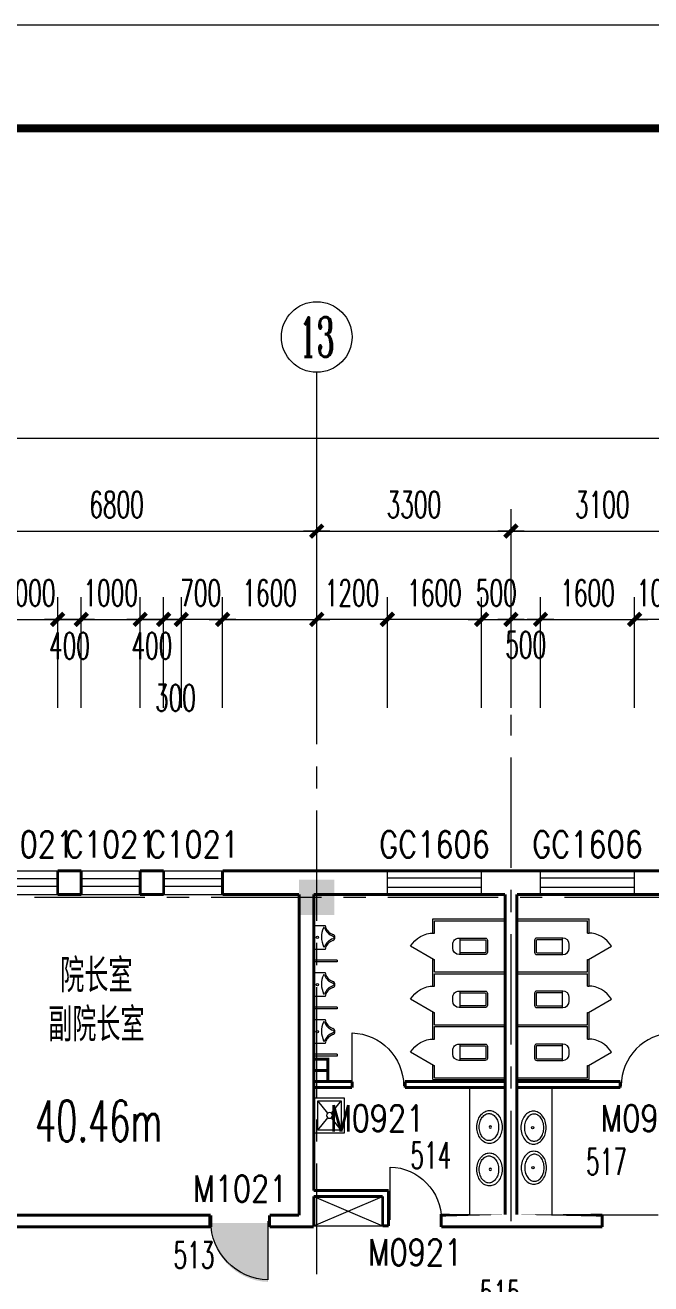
# Model space of a CAD drawing. Extents: x 1575758 to 1999219, y -897052 to -636879.
# Drawn here: x 1951295 to 1961923, y -660374 to -638991 of the extents above; entities that cross this region are included whole.
import ezdxf
from ezdxf.enums import TextEntityAlignment as Align

# ---------------------------------------------------------------- set-up
doc = ezdxf.new("R2010")
doc.units = 0
doc.header["$LTSCALE"] = 1500
doc.header["$MEASUREMENT"] = 0
doc.linetypes.add('CENTER', pattern=[2, 1.25, -0.25, 0.25, -0.25])
doc.linetypes.add('DASH', pattern=[0.35, 0.25, -0.1])
doc.layers.get('0').update_dxf_attribs({"linetype": 'CONTINUOUS', "lineweight": 5})
doc.layers.get('DEFPOINTS').update_dxf_attribs({"linetype": 'CONTINUOUS', "lineweight": 5})
for name, color, linetype, lineweight in [('AXIS', 7, 'CONTINUOUS', 5), ('AXIS_TEXT', 7, 'CONTINUOUS', 5), ('COLUMN', 7, 'CONTINUOUS', 5), ('DOTE', 7, 'CENTER', 5), ('LVTRY', 7, 'CONTINUOUS', 5), ('LVTRY_WINDOW', 7, 'CONTINUOUS', 5), ('PUB_DIM', 7, 'CONTINUOUS', 5), ('STAIR', 7, 'CONTINUOUS', 0), ('WALL', 7, 'CONTINUOUS', 5), ('WINDOW', 7, 'CONTINUOUS', 0), ('WINDOW_TEXT', 7, 'CONTINUOUS', 5), ('我的', 7, 'CONTINUOUS', 5)]:
    doc.layers.add(name, color=color, linetype=linetype, lineweight=lineweight)
doc.layers.add('防盗门', color=180, linetype='CONTINUOUS')
doc.styles.add('_SIMPLEX', font='SIMPLEX.shx', dxfattribs={"width": 0.6})
doc.styles.add('COMPLEX', font='COMPLEX')
doc.styles.add('DIM_FONT', font='romans.shx', dxfattribs={"width": 0.6})
doc.styles.add('SIMPLEX', font='SIMPLEX.SHX', dxfattribs={"width": 0.6})
doc.dimstyles.new('NORMAL', dxfattribs={"dimscale": 1.5, "dimtxt": 300, "dimasz": 1, "dimexe": 250, "dimexo": 300, "dimgap": 150, "dimtad": 1, "dimdec": 0, "dimdsep": 46, "dimtxsty": 'DIM_FONT', "dimblk1": '_DIMX', "dimblk2": '_DIMX', "dimsah": 1, "dimcen": 2.5, "dimdle": 0.3, "dimclrd": 256, "dimclre": 256, "dimclrt": 256, "dimadec": 0, "dimazin": 0, "dimtfac": 1, "dimtdec": 0, "dimtix": 1, "dimtmove": 2, "dimatfit": 3, "dimldrblk": '_DIMX', "dimfxl": 1, "dimtvp": 1, "dimtolj": 1, "dimtzin": 0, "dimlwd": -1, "dimlwe": -1, "dimarcsym": 0})

# ---------------------------------------------------------------- blocks, each defined once
blk = doc.blocks.new('_FZH')
blk.add_solid([(0.5, -0.5), (-0.5, -0.5), (0.5, 0.5), (-0.5, 0.5)])
blk = doc.blocks.new('M_A2ZXL')
blk.add_line((-0.471674735232727, 0), (-0.471674735232727, -0.9995987591916273))
blk.add_arc((-0.5000000000003999, 0), 1.0000000000008, 271.6231352199475, 0)
blk = doc.blocks.new('_GCBLK')
at = {"linetype": 'DASH'}
for p, q in [((-0.5, -0.5), (-0.5, 0.5)), ((0.5, -0.5), (0.5, 0.5)), ((-0.5, 0.2), (0.5, 0.2)), ((-0.4999999999999999, -0.2), (0.5, -0.2))]:
    blk.add_line(p, q, dxfattribs=at)
at = {"layer": 'WINDOW_TEXT', "style": 'SIMPLEX', "flags": 9}
blk.add_attdef('A', text='', height=1, dxfattribs=at).set_placement((0, 1.5), align=Align.MIDDLE)
blk = doc.blocks.new('_WBLK')
for p, q in [((-0.5, 0.5), (0.5, 0.5)), ((0.5, 0.1666666666666666), (-0.5, 0.1666666666666666)), ((0.5, -0.1666666666666667), (-0.5, -0.1666666666666667)), ((-0.4999999999999999, -0.5), (0.5, -0.5))]:
    blk.add_line(p, q)
at = {"layer": 'WINDOW_TEXT', "style": 'SIMPLEX', "flags": 9}
blk.add_attdef('A', text='', height=1, dxfattribs=at).set_placement((0, 1.5), align=Align.MIDDLE)
blk = doc.blocks.new('_AXISO')
blk.add_circle((0, 0), 0.5)
at = {"layer": 'AXIS_TEXT', "style": 'COMPLEX', "width": 1.041666666666667}
blk.add_attdef('A', text='', height=0.56, dxfattribs=at).set_placement((-0.25, -0.28), (0.25, -0.28), align=Align.FIT)
blk = doc.blocks.new('_DIMX')
blk.add_line((-150, 0), (150, 0))
at = {"const_width": 50}
blk.add_lwpolyline([(-70, -70), (70, 70)], dxfattribs=at)
blk = doc.blocks.new('*D1423')
at = {"layer": 'AXIS'}
for p, q in [((1949447.844202678, -650286.4072758112), (1949447.844202678, -647211.4072758108)), ((1956247.845174571, -650286.4065662442), (1956247.845174571, -647211.4072758108)), ((1949449.344202678, -647586.4072758108), (1956246.345174571, -647586.4072758108))]:
    blk.add_line(p, q, dxfattribs=at)
at = {"layer": 'DEFPOINTS', "color": 0, "lineweight": 5}
for p in [(1956247.845174571, -647586.4072758108), (1949447.844202678, -650736.4072758112), (1956247.845174571, -650736.4065662442)]:
    blk.add_point(p, dxfattribs=at)
at = {"layer": 'AXIS', "xscale": 1.5, "yscale": 1.5, "zscale": 1.5, "rotation": 180}
blk.add_blockref('_DIMX', (1949447.844202678, -647586.4072758108), dxfattribs=at)
at = {"layer": 'AXIS', "xscale": 1.5, "yscale": 1.5, "zscale": 1.5}
blk.add_blockref('_DIMX', (1956247.845174571, -647586.4072758108), dxfattribs=at)
at = {"layer": 'AXIS', "insert": (1952847.844688625, -647136.4072758108), "char_height": 450, "attachment_point": 5, "style": 'DIM_FONT'}
blk.add_mtext('\\A1;6800', dxfattribs=at)
blk = doc.blocks.new('*D1425')
at = {"layer": 'AXIS'}
for p, q in [((1956247.844202678, -650286.4063810409), (1956247.844202678, -647211.4072758405)), ((1959547.769748765, -650286.4063810409), (1959547.769748765, -647211.4072758405)), ((1956249.344202678, -647586.4072758405), (1959546.269748765, -647586.4072758405))]:
    blk.add_line(p, q, dxfattribs=at)
at = {"layer": 'DEFPOINTS', "color": 0, "lineweight": 5}
for p in [(1959547.769748765, -647586.4072758405), (1956247.844202678, -650736.4063810409), (1959547.769748765, -650736.4063810409)]:
    blk.add_point(p, dxfattribs=at)
at = {"layer": 'AXIS', "xscale": 1.5, "yscale": 1.5, "zscale": 1.5, "rotation": 180}
blk.add_blockref('_DIMX', (1956247.844202678, -647586.4072758405), dxfattribs=at)
at = {"layer": 'AXIS', "xscale": 1.5, "yscale": 1.5, "zscale": 1.5}
blk.add_blockref('_DIMX', (1959547.769748765, -647586.4072758405), dxfattribs=at)
at = {"layer": 'AXIS', "insert": (1957897.806975722, -647136.4072758405), "char_height": 450, "attachment_point": 5, "style": 'DIM_FONT'}
blk.add_mtext('\\A1;3300', dxfattribs=at)
blk = doc.blocks.new('*D1451')
at = {"layer": 'DEFPOINTS', "color": 0, "lineweight": 5}
for p in [(1957447.843253544, -649086.4072758405), (1957447.843253545, -651036.4072758115), (1959047.843253545, -651036.407275811)]:
    blk.add_point(p, dxfattribs=at)
at = {"layer": 'PUB_DIM'}
for p, q in [((1957447.843253545, -650586.4072758115), (1957447.843253544, -648711.4072758405)), ((1959047.843253545, -650586.407275811), (1959047.843253544, -648711.4072758399)), ((1959046.343253544, -649086.4072758399), (1957449.343253544, -649086.4072758405))]:
    blk.add_line(p, q, dxfattribs=at)
at = {"layer": 'PUB_DIM', "xscale": 1.5, "yscale": 1.5, "zscale": 1.5}
for p, rotation in [((1957447.843253544, -649086.4072758405), 180.0000000000209), ((1959047.843253544, -649086.4072758399), 2.086331107875594e-11)]:
    blk.add_blockref('_DIMX', p, dxfattribs=dict(at, rotation=rotation))
at = {"layer": 'PUB_DIM', "insert": (1958247.843253544, -648636.4072758402), "char_height": 450, "attachment_point": 5, "style": 'DIM_FONT'}
blk.add_mtext('\\A1;1600', dxfattribs=at)
blk = doc.blocks.new('*D1452')
at = {"layer": 'DEFPOINTS', "color": 0, "lineweight": 5}
for p in [(1959547.769748765, -649086.4072758405), (1959047.843253545, -651036.407275811), (1959547.769748765, -651036.4072758113)]:
    blk.add_point(p, dxfattribs=at)
at = {"layer": 'PUB_DIM'}
for p, q in [((1959047.843253545, -650586.407275811), (1959047.843253545, -648711.4072758405)), ((1959547.769748765, -650586.4072758113), (1959547.769748765, -648711.4072758405)), ((1959046.343253545, -649086.4072758405), (1959044.843253545, -649086.4072758405)), ((1959047.843253545, -649086.4072758405), (1959547.769748765, -649086.4072758405)), ((1959549.269748765, -649086.4072758405), (1959550.769748765, -649086.4072758405))]:
    blk.add_line(p, q, dxfattribs=at)
at = {"layer": 'PUB_DIM', "xscale": 1.5, "yscale": 1.5, "zscale": 1.5}
blk.add_blockref('_DIMX', (1959047.843253545, -649086.4072758405), dxfattribs=at)
at = {"layer": 'PUB_DIM', "xscale": 1.5, "yscale": 1.5, "zscale": 1.5, "rotation": 180}
blk.add_blockref('_DIMX', (1959547.769748765, -649086.4072758405), dxfattribs=at)
at = {"layer": 'PUB_DIM', "insert": (1959297.806501155, -648636.4072758405), "char_height": 450, "attachment_point": 5, "style": 'DIM_FONT'}
blk.add_mtext('\\A1;500', dxfattribs=at)
blk = doc.blocks.new('*D1453')
at = {"layer": 'DEFPOINTS', "color": 0, "lineweight": 5}
for p in [(1961647.843253545, -649086.4072758405), (1960047.843253545, -651036.407275811), (1961647.843253545, -651036.4072758115)]:
    blk.add_point(p, dxfattribs=at)
at = {"layer": 'PUB_DIM'}
for p, q in [((1960047.843253545, -650586.407275811), (1960047.843253545, -648711.4072758405)), ((1961647.843253545, -650586.4072758115), (1961647.843253545, -648711.4072758405)), ((1960049.343253545, -649086.4072758405), (1961646.343253545, -649086.4072758405))]:
    blk.add_line(p, q, dxfattribs=at)
at = {"layer": 'PUB_DIM', "xscale": 1.5, "yscale": 1.5, "zscale": 1.5, "rotation": 180}
blk.add_blockref('_DIMX', (1960047.843253545, -649086.4072758405), dxfattribs=at)
at = {"layer": 'PUB_DIM', "xscale": 1.5, "yscale": 1.5, "zscale": 1.5}
blk.add_blockref('_DIMX', (1961647.843253545, -649086.4072758405), dxfattribs=at)
at = {"layer": 'PUB_DIM', "insert": (1960847.843253545, -648636.4072758405), "char_height": 450, "attachment_point": 5, "style": 'DIM_FONT'}
blk.add_mtext('\\A1;1600', dxfattribs=at)
blk = doc.blocks.new('*D1454')
at = {"layer": 'DEFPOINTS', "color": 0, "lineweight": 5}
for p in [(1961647.829300363, -649086.40727592), (1961647.843253546, -651036.4072758114), (1962647.84389016, -651036.4001203284)]:
    blk.add_point(p, dxfattribs=at)
at = {"layer": 'PUB_DIM'}
for p, q in [((1961647.84003358, -650586.407275823), (1961647.826617058, -648711.4072759296)), ((1962647.840670195, -650586.4001203399), (1962647.827253673, -648711.4001204466)), ((1961646.329300363, -649086.4072866533), (1961644.829300363, -649086.4072973866)), ((1962647.829936977, -649086.400120437), (1961647.829300363, -649086.40727592)), ((1962649.329936977, -649086.4001097039), (1962650.829936977, -649086.4000989706))]:
    blk.add_line(p, q, dxfattribs=at)
at = {"layer": 'PUB_DIM', "xscale": 1.5, "yscale": 1.5, "zscale": 1.5}
for p, rotation in [((1961647.829300363, -649086.40727592), 0.0004099787156189913), ((1962647.829936977, -649086.400120437), 180.0004099787156)]:
    blk.add_blockref('_DIMX', p, dxfattribs=dict(at, rotation=rotation))
at = {"layer": 'PUB_DIM', "insert": (1962147.826398705, -648636.4036981901), "char_height": 450, "attachment_point": 5, "rotation": 0.0004099787156189913, "style": 'DIM_FONT'}
blk.add_mtext('\\A1;1000', dxfattribs=at)
blk = doc.blocks.new('*D1456')
at = {"layer": 'AXIS'}
for p, q in [((1890797.844202678, -650433.3285454215), (1890797.844202678, -645632.3053231817)), ((1968747.842180667, -650127.5909576688), (1968747.842180667, -645632.3053231817)), ((1890799.344202678, -646007.3053231817), (1968746.342180667, -646007.3053231817))]:
    blk.add_line(p, q, dxfattribs=at)
at = {"layer": 'DEFPOINTS', "color": 0, "lineweight": 5}
for p in [(1968747.842180667, -646007.3053231817), (1968747.842180667, -650577.5909576688), (1890797.844202678, -650883.3285454215)]:
    blk.add_point(p, dxfattribs=at)
at = {"layer": 'AXIS', "xscale": 1.5, "yscale": 1.5, "zscale": 1.5, "rotation": 180}
blk.add_blockref('_DIMX', (1890797.844202678, -646007.3053231817), dxfattribs=at)
at = {"layer": 'AXIS', "xscale": 1.5, "yscale": 1.5, "zscale": 1.5}
blk.add_blockref('_DIMX', (1968747.842180667, -646007.3053231817), dxfattribs=at)
at = {"layer": 'AXIS', "insert": (1929772.843191673, -645557.3053231817), "char_height": 450, "attachment_point": 5, "style": 'DIM_FONT'}
blk.add_mtext('\\A1;77950', dxfattribs=at)
blk = doc.blocks.new('*D1470')
at = {"layer": 'DEFPOINTS', "color": 0, "lineweight": 5}
for p in [(1953948.545171754, -649086.4072758405), (1953948.545171754, -651036.4072758094), (1954648.545171754, -651036.4072758093)]:
    blk.add_point(p, dxfattribs=at)
at = {"layer": 'PUB_DIM'}
for p, q in [((1953948.545171754, -650586.4072758094), (1953948.545171754, -648711.4072758405)), ((1954648.545171754, -650586.4072758093), (1954648.545171754, -648711.4072758404)), ((1954647.045171754, -649086.4072758404), (1953950.045171754, -649086.4072758405))]:
    blk.add_line(p, q, dxfattribs=at)
at = {"layer": 'PUB_DIM', "xscale": 1.5, "yscale": 1.5, "zscale": 1.5}
for p, rotation in [((1953948.545171754, -649086.4072758405), 180.0000000000095), ((1954648.545171754, -649086.4072758404), 9.512390874988341e-12)]:
    blk.add_blockref('_DIMX', p, dxfattribs=dict(at, rotation=rotation))
at = {"layer": 'PUB_DIM', "insert": (1954275.990788003, -648636.4072758405), "char_height": 450, "attachment_point": 5, "style": 'DIM_FONT'}
blk.add_mtext('\\A1;700', dxfattribs=at)
blk = doc.blocks.new('*D1471')
at = {"layer": 'DEFPOINTS', "color": 0, "lineweight": 5}
for p in [(1956247.837470841, -649086.4093174677), (1956247.83517404, -651036.4058623835), (1957447.843253544, -651036.4072758115)]:
    blk.add_point(p, dxfattribs=at)
at = {"layer": 'PUB_DIM'}
for p, q in [((1956247.835704072, -650586.4058623838), (1956247.837912534, -648711.4093174681)), ((1957447.843783576, -650586.4072758118), (1957447.845992038, -648711.410730896)), ((1956246.337470841, -649086.409315701), (1956244.837470841, -649086.4093139342)), ((1957447.845550345, -649086.4107308957), (1956247.837470841, -649086.4093174677)), ((1957449.345550345, -649086.4107326625), (1957450.845550345, -649086.4107344293))]:
    blk.add_line(p, q, dxfattribs=at)
at = {"layer": 'PUB_DIM', "xscale": 1.5, "yscale": 1.5, "zscale": 1.5}
for p, rotation in [((1956247.837470841, -649086.4093174677), 359.9999325142389), ((1957447.845550345, -649086.4107308957), 179.9999325142389)]:
    blk.add_blockref('_DIMX', p, dxfattribs=dict(at, rotation=rotation))
at = {"layer": 'PUB_DIM', "insert": (1956847.842040625, -648636.410024182), "char_height": 450, "attachment_point": 5, "rotation": 359.9999325142389, "style": 'DIM_FONT'}
blk.add_mtext('\\A1;1200', dxfattribs=at)
blk = doc.blocks.new('*D1483')
at = {"layer": 'DEFPOINTS', "color": 0, "lineweight": 5}
for p in [(1951847.769530253, -649086.4112796672), (1950847.769530253, -651036.4112796367), (1951847.769530253, -651036.4112796368)]:
    blk.add_point(p, dxfattribs=at)
at = {"layer": 'PUB_DIM'}
for p, q in [((1950847.769530253, -650586.4112796367), (1950847.769530253, -648711.4112796672)), ((1951847.769530253, -650586.4112796368), (1951847.769530253, -648711.4112796672)), ((1950846.269530253, -649086.4112796672), (1950844.769530253, -649086.4112796672)), ((1950847.769530253, -649086.4112796672), (1951847.769530253, -649086.4112796672)), ((1951849.269530253, -649086.4112796672), (1951850.769530253, -649086.4112796672))]:
    blk.add_line(p, q, dxfattribs=at)
at = {"layer": 'PUB_DIM', "xscale": 1.5, "yscale": 1.5, "zscale": 1.5}
blk.add_blockref('_DIMX', (1950847.769530253, -649086.4112796672), dxfattribs=at)
at = {"layer": 'PUB_DIM', "xscale": 1.5, "yscale": 1.5, "zscale": 1.5, "rotation": 180}
blk.add_blockref('_DIMX', (1951847.769530253, -649086.4112796672), dxfattribs=at)
at = {"layer": 'PUB_DIM', "insert": (1951347.769530253, -648636.4112796672), "char_height": 450, "attachment_point": 5, "style": 'DIM_FONT'}
blk.add_mtext('\\A1;1000', dxfattribs=at)
blk = doc.blocks.new('*D1484')
at = {"layer": 'DEFPOINTS', "color": 0, "lineweight": 5}
for p in [(1952247.769530253, -649086.4112796672), (1951847.769530253, -651036.4112796368), (1952247.769530253, -651036.4112796368)]:
    blk.add_point(p, dxfattribs=at)
at = {"layer": 'PUB_DIM'}
for p, q in [((1951847.769530253, -650586.4112796368), (1951847.769530253, -648711.4112796672)), ((1952247.769530253, -650586.4112796368), (1952247.769530253, -648711.4112796672)), ((1951846.269530253, -649086.4112796672), (1951844.769530253, -649086.4112796672)), ((1951847.769530253, -649086.4112796672), (1952247.769530253, -649086.4112796672)), ((1952249.269530253, -649086.4112796672), (1952250.769530253, -649086.4112796672))]:
    blk.add_line(p, q, dxfattribs=at)
at = {"layer": 'PUB_DIM', "xscale": 1.5, "yscale": 1.5, "zscale": 1.5}
blk.add_blockref('_DIMX', (1951847.769530253, -649086.4112796672), dxfattribs=at)
at = {"layer": 'PUB_DIM', "xscale": 1.5, "yscale": 1.5, "zscale": 1.5, "rotation": 180}
blk.add_blockref('_DIMX', (1952247.769530253, -649086.4112796672), dxfattribs=at)
at = {"layer": 'PUB_DIM', "insert": (1952047.695076339, -649536.4112796672), "char_height": 450, "attachment_point": 5, "style": 'DIM_FONT'}
blk.add_mtext('\\A1;400', dxfattribs=at)
blk = doc.blocks.new('*D1485')
at = {"layer": 'DEFPOINTS', "color": 0, "lineweight": 5}
for p in [(1953247.769792306, -649086.4112796672), (1952247.769792306, -651036.4112796367), (1953247.769792306, -651036.4112796368)]:
    blk.add_point(p, dxfattribs=at)
at = {"layer": 'PUB_DIM'}
for p, q in [((1952247.769792306, -650586.4112796367), (1952247.769792306, -648711.4112796672)), ((1953247.769792306, -650586.4112796368), (1953247.769792306, -648711.4112796672)), ((1952246.269792306, -649086.4112796672), (1952244.769792306, -649086.4112796672)), ((1952247.769792306, -649086.4112796672), (1953247.769792306, -649086.4112796672)), ((1953249.269792306, -649086.4112796672), (1953250.769792306, -649086.4112796672))]:
    blk.add_line(p, q, dxfattribs=at)
at = {"layer": 'PUB_DIM', "xscale": 1.5, "yscale": 1.5, "zscale": 1.5}
blk.add_blockref('_DIMX', (1952247.769792306, -649086.4112796672), dxfattribs=at)
at = {"layer": 'PUB_DIM', "xscale": 1.5, "yscale": 1.5, "zscale": 1.5, "rotation": 180}
blk.add_blockref('_DIMX', (1953247.769792306, -649086.4112796672), dxfattribs=at)
at = {"layer": 'PUB_DIM', "insert": (1952747.769792306, -648636.4112796672), "char_height": 450, "attachment_point": 5, "style": 'DIM_FONT'}
blk.add_mtext('\\A1;1000', dxfattribs=at)
blk = doc.blocks.new('*D1486')
at = {"layer": 'DEFPOINTS', "color": 0, "lineweight": 5}
for p in [(1953647.769792306, -649086.4112796672), (1953247.769792306, -651036.4112796368), (1953647.769792306, -651036.4112796368)]:
    blk.add_point(p, dxfattribs=at)
at = {"layer": 'PUB_DIM'}
for p, q in [((1953247.769792306, -650586.4112796368), (1953247.769792306, -648711.4112796672)), ((1953647.769792306, -650586.4112796368), (1953647.769792306, -648711.4112796672)), ((1953246.269792306, -649086.4112796672), (1953244.769792306, -649086.4112796672)), ((1953247.769792306, -649086.4112796672), (1953647.769792306, -649086.4112796672)), ((1953649.269792306, -649086.4112796672), (1953650.769792306, -649086.4112796672))]:
    blk.add_line(p, q, dxfattribs=at)
at = {"layer": 'PUB_DIM', "xscale": 1.5, "yscale": 1.5, "zscale": 1.5}
blk.add_blockref('_DIMX', (1953247.769792306, -649086.4112796672), dxfattribs=at)
at = {"layer": 'PUB_DIM', "xscale": 1.5, "yscale": 1.5, "zscale": 1.5, "rotation": 180}
blk.add_blockref('_DIMX', (1953647.769792306, -649086.4112796672), dxfattribs=at)
at = {"layer": 'PUB_DIM', "insert": (1953447.695338392, -649536.4112796672), "char_height": 450, "attachment_point": 5, "style": 'DIM_FONT'}
blk.add_mtext('\\A1;400', dxfattribs=at)
blk = doc.blocks.new('*D1487')
at = {"layer": 'DEFPOINTS', "color": 0, "lineweight": 5}
for p in [(1953647.769792306, -649086.4112796672), (1953647.769792306, -651036.4112796368), (1953947.992951074, -651036.4112796368)]:
    blk.add_point(p, dxfattribs=at)
at = {"layer": 'PUB_DIM'}
for p, q in [((1953647.769792306, -650586.4112796368), (1953647.769792306, -648711.4112796672)), ((1953947.992951074, -650586.4112796368), (1953947.992951074, -648711.4112796672)), ((1953646.269792306, -649086.4112796672), (1953644.769792306, -649086.4112796672)), ((1953947.992951074, -649086.4112796672), (1953647.769792306, -649086.4112796672)), ((1953949.492951074, -649086.4112796672), (1953950.992951074, -649086.4112796672))]:
    blk.add_line(p, q, dxfattribs=at)
at = {"layer": 'PUB_DIM', "xscale": 1.5, "yscale": 1.5, "zscale": 1.5}
blk.add_blockref('_DIMX', (1953647.769792306, -649086.4112796672), dxfattribs=at)
at = {"layer": 'PUB_DIM', "xscale": 1.5, "yscale": 1.5, "zscale": 1.5, "rotation": 180}
blk.add_blockref('_DIMX', (1953947.992951074, -649086.4112796672), dxfattribs=at)
at = {"layer": 'PUB_DIM', "insert": (1953847.844246221, -650418.4112796672), "char_height": 450, "attachment_point": 5, "style": 'DIM_FONT'}
blk.add_mtext('\\A1;300', dxfattribs=at)
blk = doc.blocks.new('*D1488')
at = {"layer": 'DEFPOINTS', "color": 0, "lineweight": 5}
for p in [(1956247.840076812, -649086.4097886089), (1954647.831997307, -651036.4072758115), (1956247.840076812, -651036.4058623835)]:
    blk.add_point(p, dxfattribs=at)
at = {"layer": 'PUB_DIM'}
for p, q in [((1954647.831997307, -650586.4072758115), (1954647.831997307, -648711.4097886089)), ((1956247.840076812, -650586.4058623835), (1956247.840076812, -648711.4097886089)), ((1954649.331997307, -649086.4097886089), (1956246.340076812, -649086.4097886089))]:
    blk.add_line(p, q, dxfattribs=at)
at = {"layer": 'PUB_DIM', "xscale": 1.5, "yscale": 1.5, "zscale": 1.5, "rotation": 180}
blk.add_blockref('_DIMX', (1954647.831997307, -649086.4097886089), dxfattribs=at)
at = {"layer": 'PUB_DIM', "xscale": 1.5, "yscale": 1.5, "zscale": 1.5}
blk.add_blockref('_DIMX', (1956247.840076812, -649086.4097886089), dxfattribs=at)
at = {"layer": 'PUB_DIM', "insert": (1955447.83603706, -648636.4097886089), "char_height": 450, "attachment_point": 5, "style": 'DIM_FONT'}
blk.add_mtext('\\A1;1600', dxfattribs=at)
blk = doc.blocks.new('*D2296')
at = {"layer": 'AXIS'}
for p, q in [((1959547.769748765, -650286.4063810409), (1959547.769748765, -647211.4072758405)), ((1962647.844202678, -650286.4063810409), (1962647.844202678, -647211.4072758405)), ((1959549.269748765, -647586.4072758405), (1962646.344202678, -647586.4072758405))]:
    blk.add_line(p, q, dxfattribs=at)
at = {"layer": 'DEFPOINTS', "color": 0, "lineweight": 5}
for p in [(1962647.844202678, -647586.4072758405), (1959547.769748765, -650736.4063810409), (1962647.844202678, -650736.4063810409)]:
    blk.add_point(p, dxfattribs=at)
at = {"layer": 'AXIS', "xscale": 1.5, "yscale": 1.5, "zscale": 1.5, "rotation": 180}
blk.add_blockref('_DIMX', (1959547.769748765, -647586.4072758405), dxfattribs=at)
at = {"layer": 'AXIS', "xscale": 1.5, "yscale": 1.5, "zscale": 1.5}
blk.add_blockref('_DIMX', (1962647.844202678, -647586.4072758405), dxfattribs=at)
at = {"layer": 'AXIS', "insert": (1961097.806975722, -647136.4072758405), "char_height": 450, "attachment_point": 5, "style": 'DIM_FONT'}
blk.add_mtext('\\A1;3100', dxfattribs=at)
blk = doc.blocks.new('*D2297')
at = {"layer": 'DEFPOINTS', "color": 0, "lineweight": 5}
for p in [(1960047.843253545, -649086.4072758405), (1959547.769748763, -651036.4072758113), (1960047.843253545, -651036.4072758115)]:
    blk.add_point(p, dxfattribs=at)
at = {"layer": 'PUB_DIM'}
for p, q in [((1959547.769748763, -650586.4072758113), (1959547.769748763, -648711.4072758405)), ((1960047.843253545, -650586.4072758115), (1960047.843253545, -648711.4072758405)), ((1959549.269748763, -649086.4072758405), (1960046.343253545, -649086.4072758405))]:
    blk.add_line(p, q, dxfattribs=at)
at = {"layer": 'PUB_DIM', "xscale": 1.5, "yscale": 1.5, "zscale": 1.5, "rotation": 180}
blk.add_blockref('_DIMX', (1959547.769748763, -649086.4072758405), dxfattribs=at)
at = {"layer": 'PUB_DIM', "xscale": 1.5, "yscale": 1.5, "zscale": 1.5}
blk.add_blockref('_DIMX', (1960047.843253545, -649086.4072758405), dxfattribs=at)
at = {"layer": 'PUB_DIM', "insert": (1959797.806501154, -649518.22251105), "char_height": 450, "attachment_point": 5, "style": 'DIM_FONT'}
blk.add_mtext('\\A1;500', dxfattribs=at)
blk = doc.blocks.new('_LV6')
for p, q in [((-139.7834388052397, -340), (-139.7834388052361, -779.6564289797607)), ((-109.7834388052433, -340), (-109.7834388052397, -769.6564289797607)), ((99.78343880523971, -300), (-99.78343880523971, -300)), ((99.78343880524335, -330), (-99.78343880524335, -330)), ((109.7834388052433, -769.6564289797607), (109.7834388052433, -340)), ((139.7834388052433, -779.6564289797607), (139.7834388052397, -340)), ((139.7834388052433, -769.6564289797607), (-139.7834388052397, -769.6564289797607)), ((-29.78343880523607, -889.6564289797607), (29.78343880524335, -889.6564289797607))]:
    blk.add_line(p, q)
for centre, radius, start, end in [((-99.78343880523971, -340), 40, 90, 180.0000000000002), ((-99.78343880524335, -340), 10, 90, 180.0000000000002), ((99.78343880523971, -340), 40, 2.398081733190338e-13, 90), ((99.78343880524335, -340), 10, 0, 90), ((-29.78343880523607, -779.6564289797607), 110, 180, 270), ((29.78343880524335, -779.6564289797607), 110, 270, 0)]:
    blk.add_arc(centre, radius, start, end)
blk = doc.blocks.new('_DBLK')
blk.add_line((-0.5, 0), (2.220446049250313e-16, -0.8660254037844385))
blk.add_arc((-0.5, 0), 1, 300.0000000000001, 0)
at = {"layer": 'WINDOW_TEXT', "style": 'SIMPLEX', "flags": 9}
blk.add_attdef('A', text='', height=1, dxfattribs=at).set_placement((0, 1.5), align=Align.MIDDLE)
blk = doc.blocks.new('_LV3')
for points in [[(280, -265, 0.1243095159519992), (260.0009240769868, -185.8023901600573, 0.1057070934271679), (197.989898732234, -112.9720420448939, 0.08694126307119138), (110.1724435530487, -67.09854247965268, 0.07713727176368387), (0, -50, 0.07713727176368947), (-110.1724435530523, -67.09854247965268, 0.08694126307119103), (-197.989898732234, -112.9720420448939, 0.10570709342717), (-260.0009240769832, -185.8023901600536, 0.1243095159520155), (-280, -265, 0.1243095159520294), (-260.0009240769832, -344.1976098399391, 0.1057070934272012), (-197.989898732234, -417.0279579551061, 0.08694126307117499), (-110.1724435530487, -462.9014575203546, 0.07713727176366765), (0, -480, 0.07713727176367575), (110.1724435530487, -462.901457520351, 0.08694126307118312), (197.989898732234, -417.0279579551061, 0.1057070934271763), (260.0009240769832, -344.1976098399464, 0.1243095159520183)], [(230, -275, 0.1243095159520842), (215.9953722740174, -219.5407854410369, 0.1057070934270961), (167.5385958777406, -162.6295527391303, 0.0869412630711511), (95.01766818443866, -124.746551709075, 0.07713727176372287), (0, -110, 0.0771372717637532), (-95.0176681844714, -124.7465517090823, 0.0869412630711131), (-167.5385958777333, -162.6295527391303, 0.1057070934271541), (-215.9953722740283, -219.5407854410623, 0.1243095159520311), (-230, -275, 0.1243095159518809), (-215.9953722740647, -330.4592145588613, 0.1057070934273142), (-167.538595877726, -387.3704472608733, 0.08694126307126028), (-95.01766818431133, -425.2534482909759, 0.07713727176359603), (0, -440, 0.07713727176366371), (95.01766818438045, -425.2534482909468, 0.0869412630711888), (167.538595877726, -387.3704472608806, 0.1057070934272012), (215.995372274032, -330.4592145589195, 0.1243095159519976)]]:
    blk.add_lwpolyline(points, format="xyb", close=True)
blk.add_circle((0, -250), 20)
blk = doc.blocks.new('_LV8')
for p, q in [((-205, 0), (205, 0)), ((-205, -190.8762441476174), (-205, 0)), ((205, 0), (205, -190.8762441476174))]:
    blk.add_line(p, q)
blk.add_circle((-0.03083547895221272, -60.4347828306818), 20)
for centre, radius, start, end in [((-242.8073158458246, -390.578756799845), 203.4306809856939, 19.26394190479286, 79.28938589885193), ((-152.1659696590359, -175.0054347957957), 10, 114.1083874817947, 248.1393961510922), ((5.093395360734576, -526.4251228258981), 395.0016948295107, 66.6675146626253, 114.1083874817928), ((-242.8073158457846, -400.9316236420891), 233.4306809856922, 19.26394190482148, 68.13939615109676), ((242.8073158458137, -400.9316236420091), 233.4306809856917, 110.4941076021396, 160.7360580951982), ((242.8073158457846, -390.5787567999541), 203.4306809856926, 100.7106141011368, 160.7360580951749), ((157.5795444247124, -172.9081085744874), 10, 290.4941076021311, 66.66751466262353), ((0.2095041858228797, -305.6471331578614), 53.99999999999918, 199.2639419048123, 269.7777085971786), ((0.2095041858228797, -316), 23.99999999999859, 199.2639419048311, 269.499839246166), ((-0.2095041858228797, -305.6471331578614), 53.99999999999984, 270.2222914027983, 340.736058095186), ((-0.2095041858228797, -316), 24.00000000000079, 270.5001607539208, 340.73605809518)]:
    blk.add_arc(centre, radius, start, end)
blk = doc.blocks.new('_LV12')
for p, q in [((-250, -50), (-39.04344047215272, -218.7652476222793)), ((39.04344047215272, -218.7652476222793), (250, -50)), ((-250, -450), (-39.04344047215272, -281.2347523777207)), ((39.04344047215272, -281.2347523777244), (250, -450))]:
    blk.add_line(p, q)
for points in [[(300, -500), (300, 0), (-300, 0), (-300, -500)], [(250, -450), (250, -50), (-250, -50), (-250, -450)]]:
    blk.add_lwpolyline(points, close=True)
blk.add_circle((0, -250), 50)

msp = doc.modelspace()

# ---------------------------------------------------------------- hatches: boundary and pattern name
at = {"layer": '防盗门'}
msp.add_hatch(color=256, dxfattribs=at).paths.add_polyline_path([(1955422.447351069, -659342.9523142669), (1955422.447351069, -660342.5510734585, -0.405940306468428), (1954450.772615836, -659342.9523142669)])

# ---------------------------------------------------------------- linework, layer by layer
at = {"layer": 'AXIS'}
msp.add_line((1956247.844202678, -650736.4063810409), (1956247.769748764, -644888.5334764358), dxfattribs=at)
at = {"layer": 'AXIS', "color": 250}
msp.add_lwpolyline([(1862498.002659424, -638991.0571557914), (1862498.002659424, -740304.4742219099), (1999218.530880137, -740304.4742219099), (1999218.530880137, -638991.0571557914)], close=True, dxfattribs=at)
at = {"layer": 'AXIS', "color": 0, "const_width": 140.2261827904753}
msp.add_lwpolyline([(1864250.829944305, -640743.8844406719), (1864250.829944305, -738551.6469370285), (1997465.703595257, -738551.6469370285), (1997465.703595257, -640743.8844406719)], close=True, dxfattribs=at)
at = {"layer": 'DOTE'}
for p, q in [((1956247.769748764, -696207.9570301413), (1956247.769748765, -650709.5146332751)), ((1959547.769748765, -659307.9580876676), (1959547.769748765, -650709.5146332751)), ((1933454.192528868, -653807.9580876759), (1973122.455924837, -653807.958087676))]:
    msp.add_line(p, q, dxfattribs=at)
at = {"layer": 'LVTRY'}
for p, q in [((1958217.70031384, -654415.3067371666), (1958217.700313839, -654175.3067371666)), ((1958217.700313838, -654175.3067371666), (1959447.700313839, -654175.3067371636)), ((1958247.70031384, -654415.3067371668), (1958247.70031384, -654205.3067371666)), ((1958247.700313839, -654205.3067371666), (1959447.700313839, -654205.3067371635)), ((1959647.700313833, -654175.3067371631), (1960877.700313834, -654175.3067371601)), ((1959647.700313833, -654205.3067371629), (1960847.700313833, -654205.3067371598)), ((1960847.700313835, -654415.3067371651), (1960847.700313835, -654205.3067371651)), ((1960877.700313831, -654415.3067371651), (1960877.700313831, -654175.3067371652)), ((1958217.700313839, -654415.3067371666), (1958247.700313839, -654415.3067371666)), ((1960847.700313833, -654415.3067371666), (1960877.700313833, -654415.3067371666)), ((1956597.700313852, -654874.2836685978), (1956197.700313852, -654874.2836685977)), ((1956597.700313852, -654904.2836685978), (1956197.700313852, -654904.2836685977)), ((1956597.700313851, -654874.2836685978), (1956597.700313851, -654904.2836685978)), ((1958217.700313841, -655315.3067371666), (1958217.700313841, -654865.3067371671)), ((1958217.70031384, -654865.3067371667), (1958247.70031384, -654865.3067371665)), ((1958247.700313841, -655075.3067371666), (1958247.700313841, -654865.3067371668)), ((1960847.700313834, -655075.3067371651), (1960847.700313834, -654865.3067371652)), ((1960847.700313834, -654865.3067371463), (1960877.700313834, -654865.3067371461)), ((1960877.700313831, -655315.306737165), (1960877.700313831, -654865.3067371652)), ((1958247.70031384, -655075.3067371666), (1959447.700313841, -655075.3067371635)), ((1958247.700313842, -655315.3067371665), (1958247.700313841, -655105.3067371666)), ((1958247.700313841, -655105.3067371666), (1959447.700313841, -655105.3067371633)), ((1959647.700313832, -655075.3067371629), (1960847.700313832, -655075.3067371598)), ((1959647.700313833, -655105.3067371629), (1960847.700313833, -655105.3067371596)), ((1960847.700313833, -655315.3067371647), (1960847.700313834, -655105.3067371651)), ((1958217.700313841, -655315.3067371665), (1958247.700313841, -655315.3067371664)), ((1960847.700313832, -655315.3067371564), (1960877.700313832, -655315.3067371561)), ((1956597.700313852, -655674.2836685978), (1956197.700313852, -655674.2836685977)), ((1956597.700313852, -655704.2836685978), (1956197.700313852, -655704.2836685977)), ((1956597.700313851, -655674.2836685978), (1956597.700313851, -655704.2836685978)), ((1958217.700313843, -656215.3067371666), (1958217.700313842, -655765.3067371666)), ((1958217.700313842, -655765.3067371666), (1958247.700313842, -655765.3067371664)), ((1958247.700313843, -655975.3067371668), (1958247.700313843, -655765.3067371668)), ((1960847.700313832, -655975.3067371651), (1960847.700313832, -655765.3067371651)), ((1960847.700313831, -655765.3067371461), (1960877.700313831, -655765.3067371459)), ((1960877.700313831, -656215.3067371651), (1960877.700313831, -655765.3067371651)), ((1958247.700313843, -655975.3067371667), (1959447.700313843, -655975.3067371636)), ((1958247.700313844, -656215.3067371665), (1958247.700313844, -656005.3067371666)), ((1958247.700313844, -656005.3067371666), (1959447.700313843, -656005.3067371636)), ((1959647.700313832, -655975.3067371631), (1960847.700313832, -655975.3067371598)), ((1959647.700313831, -656005.3067371631), (1960847.700313831, -656005.3067371601)), ((1960847.700313831, -656215.306737165), (1960847.700313831, -656005.3067371651)), ((1958217.700313844, -656215.3067371666), (1958247.700313844, -656215.3067371666)), ((1960847.700313831, -656215.3067371666), (1960877.700313831, -656215.3067371666)), ((1956597.700313851, -656474.2836685978), (1956197.700313851, -656474.2836685977)), ((1956597.700313851, -656504.2836685978), (1956197.700313851, -656504.2836685977)), ((1956597.700313851, -656474.2836685978), (1956597.700313851, -656504.2836685978)), ((1958217.700313844, -656905.3067371666), (1958217.700313844, -656665.3067371668)), ((1958217.700313844, -656665.3067371667), (1958247.700313845, -656665.3067371666)), ((1958247.700313845, -656875.3067371668), (1958247.700313845, -656665.3067371668)), ((1960847.70031383, -656875.3067371651), (1960847.70031383, -656665.3067371651)), ((1960847.70031383, -656665.3067371566), (1960877.700313831, -656665.3067371564)), ((1960877.700313831, -656905.3067371651), (1960877.700313831, -656665.3067371653)), ((1958247.700313845, -656875.3067371667), (1959447.700313845, -656875.3067371637)), ((1959647.70031383, -656875.3067371631), (1960847.700313829, -656875.3067371601)), ((1958217.700313844, -656905.3067371665), (1959447.700313845, -656905.3067371636)), ((1958847.700313858, -659189.2836685983), (1958847.700313848, -657039.2836685972)), ((1959647.70031383, -656905.3067371631), (1960877.700313831, -656905.3067371602)), ((1960247.700313829, -659189.2836685968), (1960247.700313833, -657039.283668597)), ((1956197.70031385, -659389.2836685973), (1957367.398409591, -658889.2836685972)), ((1956197.70031385, -658889.2836685973), (1957367.398409591, -659389.2836685968)), ((1956197.70031385, -659389.2836685973), (1957367.398409591, -659389.2836685968))]:
    msp.add_line(p, q, dxfattribs=at)
at = {"layer": 'LVTRY', "const_width": 50}
msp.add_lwpolyline([(1956197.70031385, -658889.2836685973), (1957367.398409591, -658889.2836685968)], dxfattribs=at)
at = {"layer": 'STAIR'}
msp.add_line((1962047.768799626, -659207.9571926986), (1961047.768799625, -659207.9571926986), dxfattribs=at)
at = {"layer": 'WALL', "const_width": 50}
for points in [[(1951847.768799645, -653357.958087667), (1951847.768799645, -653757.958087666)], [(1952247.768799645, -653357.9580876669), (1952247.768799646, -653757.958087666)], [(1953247.768799645, -653357.9580876669), (1953247.768799645, -653757.958087666)], [(1953647.768799645, -653357.9580876669), (1953647.768799645, -653757.9580876661)], [(1954647.768799645, -653357.958087667), (1954647.768799645, -653757.9580876662)], [(1951847.768799645, -653757.958087666), (1952247.768799646, -653757.958087666)], [(1953247.768799645, -653757.958087666), (1953647.768799645, -653757.958087666)], [(1954647.768799645, -653757.9580876661), (1955947.768799646, -653757.9580876662)], [(1955947.768799645, -659207.9564746842), (1955947.768799645, -653757.9571927)], [(1956197.768799644, -658789.2836685973), (1956197.768799646, -653757.9571926999)], [(1956197.768799646, -653757.9580876662), (1959447.76879963, -653757.9580876662)], [(1958362.127504828, -659207.9571926999), (1959447.768799622, -659207.957192701), (1959447.76879963, -653757.9580876662)], [(1959647.76879963, -653757.9575689468), (1962547.768799645, -653757.9580876664)], [(1959647.76879963, -653757.9575689468), (1959647.768799623, -659207.956000767), (1961097.768799626, -659207.9571927027)], [(1956437.768799645, -656939.2836685949), (1956197.768799645, -656939.2836685949), (1956197.768799645, -656559.2836685949), (1956437.768799645, -656559.2836685949), (1956437.768799645, -656939.2836685949)], [(1956197.768799645, -656749.2836685949), (1956437.768799645, -656749.2836685949)], [(1956847.882940963, -656939.2836685951), (1956197.700313846, -656939.2836685949)], [(1956847.882940962, -657039.2836685977), (1956197.700313846, -657039.2836685979)], [(1956847.882940955, -656939.2836685965), (1956847.882940956, -657039.2836685963)], [(1959447.700313828, -656939.2836685957), (1957747.882940963, -656939.2836685954)], [(1957747.882940962, -657039.2836685965), (1957747.882940963, -656939.2836685964)], [(1959447.768799625, -657039.2836685971), (1957747.882940962, -657039.2836685975)], [(1961402.712386908, -656939.2836685961), (1959647.700313828, -656939.2836685957)], [(1961402.712386908, -657039.2836685968), (1959647.700313828, -657039.2836685971)], [(1961402.712386908, -657039.2836685944), (1961402.712386908, -656939.2836685965)], [(1957467.398409591, -658789.283668597), (1956197.700313851, -658789.2836685973)], [(1957467.398409591, -659189.2836685973), (1957467.398409591, -658789.283668597)], [(1956197.70031385, -659389.2836685973), (1956197.70031385, -658889.2836685972)], [(1956197.700313851, -658889.2836685973), (1957367.398409591, -658889.2836685972)], [(1957367.398409591, -658889.2836685972), (1957367.398409591, -659389.2836685973)], [(1949547.768799647, -659207.9572944328), (1954447.768799645, -659207.956628387)], [(1954429.21339013, -659207.9573091068), (1954429.21339013, -659407.9580748626)], [(1954447.768799645, -659207.956628387), (1954447.768799646, -659407.9580748624)], [(1955447.768799645, -659407.9580748626), (1955447.768799644, -659207.9565003014)], [(1955447.768799645, -659207.9565003013), (1955947.768799645, -659207.9564746842)], [(1957467.398409591, -659389.2836685975), (1957467.398409591, -659189.2836685973)], [(1957467.700313829, -659189.2836685957), (1957467.700313829, -659189.2836685957)], [(1957467.700313829, -659189.2836685957), (1957467.700313829, -659389.2836685957)], [(1958362.127504828, -659407.9571926999), (1958362.127504828, -659189.2836685998)], [(1961097.768799626, -659407.9571927027), (1961097.768799626, -659207.9571927027)], [(1948947.768799646, -659407.9571926998), (1954447.768799647, -659407.9571926998)], [(1955447.768799645, -659407.9435191571), (1955947.768799644, -659407.9430780751)], [(1955497.768799644, -659407.9571926998), (1956197.768799644, -659407.9571926998)], [(1957367.398409591, -659389.2836685973), (1957467.700313829, -659389.2836685957)], [(1958362.127504828, -659407.9571926999), (1961097.768799626, -659407.9571927027)]]:
    msp.add_lwpolyline(points, dxfattribs=at)
at = {"layer": 'WALL', "lineweight": 100, "const_width": 50}
for points in [[(1951847.768799645, -653357.958087667), (1952247.768799645, -653357.9580876671)], [(1953247.768799645, -653357.9580876671), (1953647.768799645, -653357.958087667)], [(1954647.768799645, -653357.958087667), (1962947.768799646, -653357.9580876672)]]:
    msp.add_lwpolyline(points, dxfattribs=at)

# ---------------------------------------------------------------- block references
at = {"layer": 'AXIS'}
ref = msp.add_blockref('_AXISO', (1956247.769748764, -644288.5334764358), dxfattribs=dict(at, xscale=1200, yscale=1200, zscale=1200))
ref.add_attrib('A', '13', dxfattribs={"layer": 'AXIS_TEXT', "height": 672.0000000000001, "style": 'COMPLEX', "width": 0.646551724137931}).set_placement((1955947.769748764, -644624.5334764358), (1956547.769748764, -644624.5334764358), align=Align.FIT)
at = {"layer": 'COLUMN', "xscale": 600, "yscale": 600, "zscale": 600}
msp.add_blockref('_FZH', (1956247.768799646, -653807.9571927), dxfattribs=at)
at = {"layer": 'LVTRY', "rotation": 90}
for name, p in [('_LV8', (1956197.700313852, -654489.2836685977)), ('_LV6', (1959647.700313833, -654640.3067371636)), ('_LV8', (1956197.700313852, -655289.2836685977)), ('_LV6', (1959647.700313832, -655540.3067371636)), ('_LV8', (1956197.700313851, -656089.2836685977)), ('_LV6', (1959647.700313831, -656440.3067371636)), ('_LV3', (1959665.436093047, -657721.2355867205)), ('_LV3', (1959671.186158946, -658402.4631952334))]:
    msp.add_blockref(name, p, dxfattribs=at)
at = {"layer": 'LVTRY', "xscale": -1, "rotation": 270}
for name, p in [('_LV6', (1959447.70031384, -654640.3067371637)), ('_LV6', (1959447.700313842, -655540.3067371636)), ('_LV6', (1959447.700313844, -656440.3067371637)), ('_LV12', (1956715.518822936, -657512.8045130094)), ('_LV3', (1959447.700313859, -657710.9946275209)), ('_LV3', (1959447.700313861, -658431.497402385))]:
    msp.add_blockref(name, p, dxfattribs=at)
at = {"layer": 'LVTRY_WINDOW', "yscale": 450, "zscale": 450}
for p, xscale, rotation in [((1958232.700313839, -654640.3067371665), -450, 270.0000000001482), ((1960862.700313833, -654640.306737165), 450, 89.99999999991107), ((1958232.700313841, -655540.3067371666), -450, 270.0000000001482), ((1960862.700313832, -655540.3067371651), 450, 89.99999999991107), ((1958232.700313844, -656440.3067371666), -450, 270.0000000001482), ((1960862.700313831, -656440.3067371651), 450, 89.99999999991107)]:
    msp.add_blockref('_DBLK', p, dxfattribs=dict(at, xscale=xscale, rotation=rotation))
at = {"layer": 'WINDOW'}
ref = msp.add_blockref('_WBLK', (1951347.768799645, -653557.9580875575), dxfattribs=dict(at, xscale=1000, yscale=399.9991050347453, zscale=1000))
ref.add_attrib('A', 'C1021', dxfattribs={"layer": 'WINDOW_TEXT', "height": 450, "style": '_SIMPLEX', "width": 0.8, "flags": 8}).set_placement((1951347.768799645, -652907.95853504), align=Align.MIDDLE)
ref = msp.add_blockref('_WBLK', (1952747.768799645, -653557.9580875575), dxfattribs=dict(at, xscale=1000, yscale=399.9991050347453, zscale=1000))
ref.add_attrib('A', 'C1021', dxfattribs={"layer": 'WINDOW_TEXT', "height": 450, "style": '_SIMPLEX', "width": 0.8, "flags": 8}).set_placement((1952747.768799645, -652907.95853504), align=Align.MIDDLE)
ref = msp.add_blockref('_WBLK', (1954147.768799645, -653557.9580875575), dxfattribs=dict(at, xscale=1000, yscale=399.9991050347453, zscale=1000))
ref.add_attrib('A', 'C1021', dxfattribs={"layer": 'WINDOW_TEXT', "height": 450, "style": '_SIMPLEX', "width": 0.8, "flags": 8}).set_placement((1954147.768799645, -652907.95853504), align=Align.MIDDLE)
ref = msp.add_blockref('_GCBLK', (1958247.76879963, -653557.9580879768), dxfattribs=dict(at, xscale=1600, yscale=399.999105035211, zscale=1600))
ref.add_attrib('A', 'GC1606', dxfattribs={"layer": 'WINDOW_TEXT', "height": 450, "style": '_SIMPLEX', "width": 0.8, "flags": 8}).set_placement((1958247.76879963, -652907.9585354592), align=Align.MIDDLE)
ref = msp.add_blockref('_GCBLK', (1960847.76879963, -653557.9580879768), dxfattribs=dict(at, xscale=1600, yscale=399.999105035211, zscale=1600))
ref.add_attrib('A', 'GC1606', dxfattribs={"layer": 'WINDOW_TEXT', "height": 450, "style": '_SIMPLEX', "width": 0.8, "flags": 8}).set_placement((1960847.76879963, -652907.9585354592), align=Align.MIDDLE)
ref = msp.add_blockref('M_A2ZXL', (1957273.564388988, -657011.8622838722), dxfattribs=dict(at, xscale=-900, yscale=900, zscale=900, rotation=180))
ref.add_attrib('A', 'M0921', dxfattribs={"layer": 'WINDOW_TEXT', "height": 450, "rotation": 359.9999999999999, "style": '_SIMPLEX', "width": 0.8, "flags": 8}).set_placement((1957273.564388989, -657561.8622838724, -360295.3624779622), align=Align.MIDDLE)
ref = msp.add_blockref('M_A2ZXL', (1961869.512563523, -657011.8622838759), dxfattribs=dict(at, xscale=900, yscale=900, zscale=900, rotation=180))
ref.add_attrib('A', 'M0921', dxfattribs={"layer": 'WINDOW_TEXT', "height": 450, "style": '_SIMPLEX', "width": 0.8, "flags": 8}).set_placement((1961869.512563522, -657561.8622838762, -360295.3624779622), align=Align.MIDDLE)
ref = msp.add_blockref('M_A2ZXL', (1957917.700313829, -659289.2836685957), dxfattribs=dict(at, xscale=-900, yscale=900, zscale=900, rotation=180))
ref.add_attrib('A', 'M0921', dxfattribs={"layer": 'WINDOW_TEXT', "height": 450, "rotation": 359.9999999999999, "style": '_SIMPLEX', "width": 0.8, "flags": 8}).set_placement((1957917.70031383, -659839.283668596, -360295.3624779622), align=Align.MIDDLE)
ref = msp.add_blockref('M_A2ZXL', (1954947.768799645, -659307.9582362095), dxfattribs=dict(at, xscale=-1000, yscale=1000, zscale=1000))
ref.add_attrib('A', 'M1021', dxfattribs={"layer": 'WINDOW_TEXT', "height": 450, "rotation": 359.9999999999999, "style": '_SIMPLEX', "width": 0.8, "flags": 8}).set_placement((1954947.768799645, -658757.9582362092, -360295.3624779622), align=Align.MIDDLE)

# ---------------------------------------------------------------- texts
at = {"layer": '我的', "color": 0, "lineweight": 5, "style": 'DIM_FONT'}
for s, insert, char_height, width, attachment_point in [('{\\f宋体|b0|i0|c134|p2;院长室\\P副院长室}', (1952504.980384371, -654867.3455813952), 500, 3694.262037414427, 2), ('{\\C3;40.46m}', (1951464.09, -657257.15), 700, 1794.320000000065, 1), ('514', (1957838.99, -657967.1), 450, 1205.039999999804, 1), ('517', (1960822.43, -658073.53), 450, 1205.039999999804, 1), ('513', (1953815.52, -659660.4199999999), 450, 1205.039999999804, 1), ('515', (1959016.68, -660316.72), 450, 1205.039999999804, 1)]:
    msp.add_mtext(s, dxfattribs=dict(at, insert=insert, char_height=char_height, width=width, attachment_point=attachment_point))

# ---------------------------------------------------------------- dimensions: what is measured, and where the dimension line sits
at = {"layer": 'AXIS'}
for base, p1, p2, picture, middle in [((1968747.842180667, -646007.3053231817), (1890797.844202678, -650883.3285454215), (1968747.842180667, -650577.5909576688), '*D1456', (1929772.843191673, -645557.3053231817)), ((1956247.845174571, -647586.4072758108), (1949447.844202678, -650736.4072758112), (1956247.845174571, -650736.4065662442), '*D1423', (1952847.844688625, -647136.4072758108)), ((1959547.769748765, -647586.4072758405), (1956247.844202678, -650736.4063810409), (1959547.769748765, -650736.4063810409), '*D1425', (1957897.806975722, -647136.4072758405)), ((1962647.844202678, -647586.4072758405), (1959547.769748765, -650736.4063810409), (1962647.844202678, -650736.4063810409), '*D2296', (1961097.806975722, -647136.4072758405))]:
    dim = msp.add_linear_dim(base=base, p1=p1, p2=p2, dimstyle='NORMAL', dxfattribs=at)
    dim.commit()
    dim.dimension.update_dxf_attribs({"geometry": picture, "text_midpoint": middle})
at = {"layer": 'PUB_DIM'}
for p1, p2, distance, picture, middle in [((1950847.769530253, -651036.4112796367), (1951847.769530253, -651036.4112796368), 1949.9999999696156, '*D1483', (1951347.769530253, -648636.4112796672)), ((1952247.769792306, -651036.4112796367), (1953247.769792306, -651036.4112796368), 1949.9999999696156, '*D1485', (1952747.769792306, -648636.4112796672)), ((1954647.831997307, -651036.4072758115), (1956247.840076812, -651036.4058623835), 1949.9960737738834, '*D1488', (1955447.83603706, -648636.4097886089)), ((1957447.843253545, -651036.4072758115), (1956247.83517404, -651036.4058623835), -1949.9965449171862, '*D1471', (1956847.842040625, -648636.410024182)), ((1959047.843253545, -651036.407275811), (1957447.843253545, -651036.4072758115), -1949.9999999710126, '*D1451', (1958247.843253544, -648636.4072758402)), ((1959047.843253545, -651036.407275811), (1959547.769748765, -651036.4072758113), 1949.99999997078, '*D1452', (1959297.806501155, -648636.4072758405)), ((1960047.843253545, -651036.407275811), (1961647.843253545, -651036.4072758115), 1949.9999999710126, '*D1453', (1960847.843253545, -648636.4072758405)), ((1962647.84389016, -651036.4001203285), (1961647.843253545, -651036.4072758115), -1949.9999999414217, '*D1454', (1962147.826398705, -648636.4036981901))]:
    dim = msp.add_aligned_dim(p1=p1, p2=p2, distance=distance, dimstyle='NORMAL', dxfattribs=at)
    dim.commit()
    dim.dimension.update_dxf_attribs({"geometry": picture, "text_midpoint": middle})
for base, p1, p2, angle, picture, middle in [((1953948.545171754, -649086.4072758405), (1954648.545171754, -651036.4072758093), (1953948.545171754, -651036.4072758094), 180.00000000000952, '*D1470', (1954275.990788003, -648636.4072758405)), ((1952247.769530253, -649086.4112796672), (1951847.769530253, -651036.4112796368), (1952247.769530253, -651036.4112796368), 0, '*D1484', (1952047.695076339, -649536.4112796672)), ((1953647.769792306, -649086.4112796672), (1953247.769792306, -651036.4112796368), (1953647.769792306, -651036.4112796368), 0, '*D1486', (1953447.695338392, -649536.4112796672)), ((1953647.769792306, -649086.4112796672), (1953947.992951074, -651036.4112796368), (1953647.769792306, -651036.4112796368), 180, '*D1487', (1953847.844246221, -650418.4112796672)), ((1960047.843253545, -649086.4072758405), (1959547.769748763, -651036.4072758113), (1960047.843253545, -651036.4072758115), 359.99999999997334, '*D2297', (1959797.806501154, -649518.22251105))]:
    dim = msp.add_linear_dim(base=base, p1=p1, p2=p2, angle=angle, dimstyle='NORMAL', dxfattribs=at)
    dim.commit()
    dim.dimension.update_dxf_attribs({"geometry": picture, "text_midpoint": middle, "dimtype": 161})

doc.saveas('drawing.dxf')
